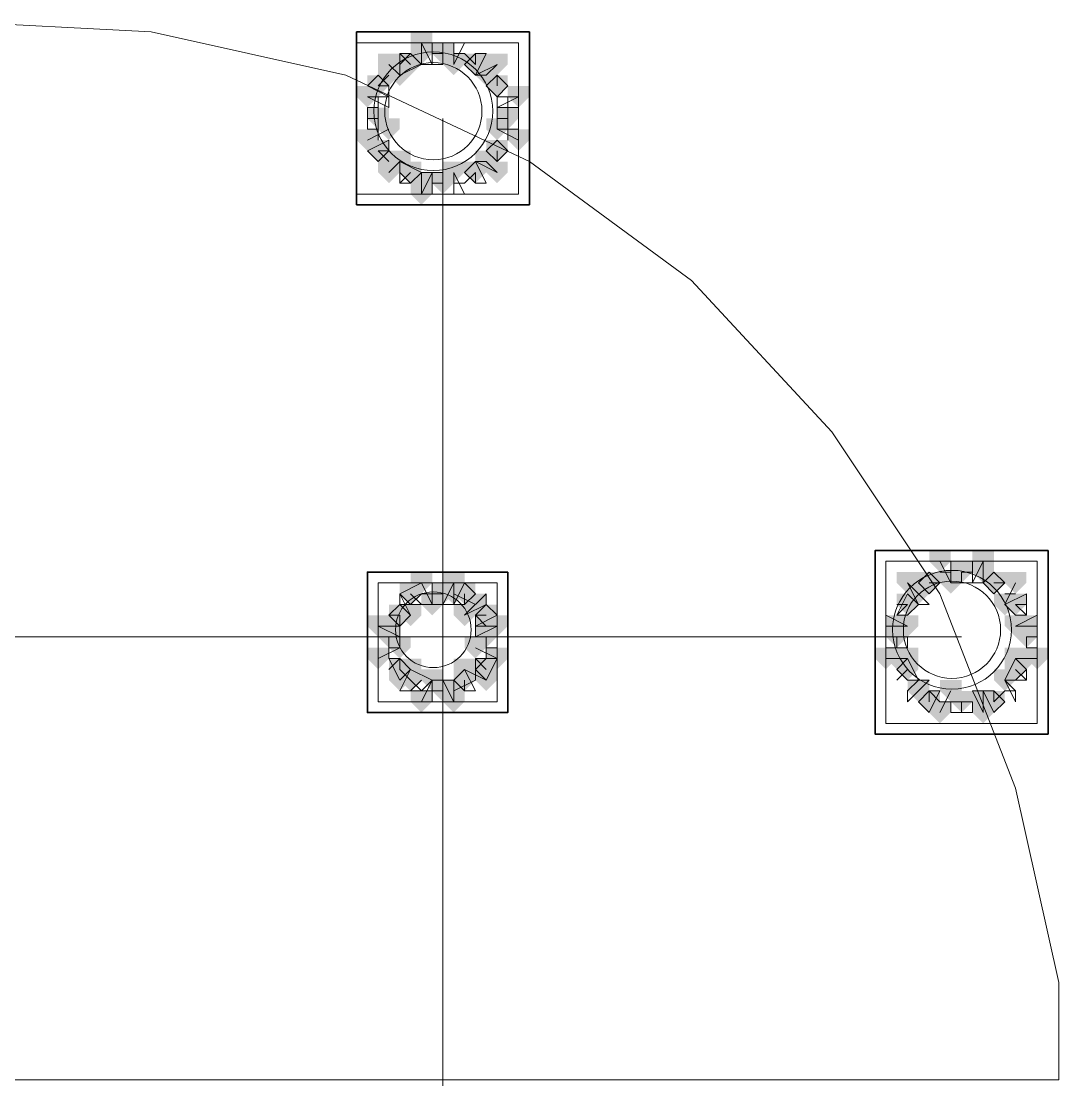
# Model space of a CAD drawing. Header units: millimetres. Extents: x 2315 to 4619, y 1334 to 1897.
# Drawn here: x 4032.16 to 4038.02, y 1554.71 to 1560.69 of the extents above; entities that cross this region are included whole.
import ezdxf

# ---------------------------------------------------------------- set-up
doc = ezdxf.new("R2010")
doc.units = ezdxf.units.MM
for name, color, linetype, true_color in [('PDF_10', 7, 'Continuous', 0x00b85c), ('PDF_AXIS', 7, 'Continuous', 0x00b85c), ('PDF_柱构件', 7, 'Continuous', 0x00b85c), ('PDF_转运站初步方案', 7, 'Continuous', 0x00b85c)]:
    doc.layers.add(name, color=color, linetype=linetype, true_color=true_color)
doc.layers.add('PDF_中心线层', color=1, linetype='Continuous')
doc.layers.add('PDF_粗实线层', color=7, linetype='Continuous')

msp = doc.modelspace()

# ---------------------------------------------------------------- hatches: boundary and pattern name
at = {"layer": 'PDF_10', "transparency": 33554559}
for points in [[(4034.5399, 1560.5703), (4034.4788, 1560.5703), (4034.4788, 1560.5093), (4034.5399, 1560.4482), (4034.6009, 1560.5093), (4034.6009, 1560.5703)], [(4034.5399, 1560.5703), (4034.4788, 1560.5703), (4034.4788, 1560.5093), (4034.5399, 1560.4482), (4034.6009, 1560.5093), (4034.6009, 1560.5703)], [(4034.3566, 1560.5093), (4034.2955, 1560.5093), (4034.2955, 1560.4482), (4034.3566, 1560.3871), (4034.4177, 1560.4482), (4034.4177, 1560.5093)], [(4034.3566, 1560.5093), (4034.2955, 1560.5093), (4034.2955, 1560.4482), (4034.3566, 1560.3871), (4034.4177, 1560.4482), (4034.4177, 1560.5093)], [(4034.7231, 1560.5093), (4034.662, 1560.5093), (4034.662, 1560.4482), (4034.7231, 1560.3871), (4034.7842, 1560.4482), (4034.7842, 1560.5093)], [(4034.7231, 1560.5093), (4034.662, 1560.5093), (4034.662, 1560.4482), (4034.7231, 1560.3871), (4034.7842, 1560.4482), (4034.7842, 1560.5093)], [(4034.1734, 1560.3871), (4034.1123, 1560.3871), (4034.1123, 1560.326), (4034.1734, 1560.2649), (4034.2345, 1560.326), (4034.2345, 1560.3871)], [(4034.1734, 1560.3871), (4034.1123, 1560.3871), (4034.1123, 1560.326), (4034.1734, 1560.2649), (4034.2345, 1560.326), (4034.2345, 1560.3871)], [(4034.8453, 1560.3871), (4034.7842, 1560.3871), (4034.7842, 1560.326), (4034.8453, 1560.2649), (4034.9064, 1560.326), (4034.9064, 1560.3871)], [(4034.8453, 1560.3871), (4034.7842, 1560.3871), (4034.7842, 1560.326), (4034.8453, 1560.2649), (4034.9064, 1560.326), (4034.9064, 1560.3871)], [(4034.8453, 1560.3871), (4034.7842, 1560.3871), (4034.7842, 1560.326), (4034.8453, 1560.2649), (4034.9064, 1560.326), (4034.9064, 1560.3871)], [(4034.1734, 1560.2039), (4034.1123, 1560.2039), (4034.1123, 1560.1428), (4034.1734, 1560.0817), (4034.2345, 1560.1428), (4034.2345, 1560.2039)], [(4034.1734, 1560.2039), (4034.1123, 1560.2039), (4034.1123, 1560.1428), (4034.1734, 1560.0817), (4034.2345, 1560.1428), (4034.2345, 1560.2039)], [(4034.9064, 1560.2039), (4034.8453, 1560.2039), (4034.8453, 1560.1428), (4034.9064, 1560.0817), (4034.9674, 1560.1428), (4034.9674, 1560.2039)], [(4034.9064, 1560.2039), (4034.8453, 1560.2039), (4034.8453, 1560.1428), (4034.9064, 1560.0817), (4034.9674, 1560.1428), (4034.9674, 1560.2039)], [(4034.1734, 1560.0206), (4034.1123, 1560.0206), (4034.1123, 1559.9595), (4034.1734, 1559.8985), (4034.2345, 1559.9595), (4034.2345, 1560.0206)], [(4034.1734, 1560.0206), (4034.1123, 1560.0206), (4034.1123, 1559.9595), (4034.1734, 1559.8985), (4034.2345, 1559.9595), (4034.2345, 1560.0206)], [(4034.8453, 1560.0206), (4034.7842, 1560.0206), (4034.7842, 1559.9595), (4034.8453, 1559.8985), (4034.9064, 1559.9595), (4034.9064, 1560.0206)], [(4034.8453, 1560.0206), (4034.7842, 1560.0206), (4034.7842, 1559.9595), (4034.8453, 1559.8985), (4034.9064, 1559.9595), (4034.9064, 1560.0206)], [(4034.8453, 1560.0206), (4034.7842, 1560.0206), (4034.7842, 1559.9595), (4034.8453, 1559.8985), (4034.9064, 1559.9595), (4034.9064, 1560.0206)], [(4034.3566, 1559.8985), (4034.2955, 1559.8985), (4034.2955, 1559.8374), (4034.3566, 1559.7763), (4034.4177, 1559.8374), (4034.4177, 1559.8985)], [(4034.3566, 1559.8985), (4034.2955, 1559.8985), (4034.2955, 1559.8374), (4034.3566, 1559.7763), (4034.4177, 1559.8374), (4034.4177, 1559.8985)], [(4034.7231, 1559.8985), (4034.662, 1559.8985), (4034.662, 1559.8374), (4034.7231, 1559.7763), (4034.7842, 1559.8374), (4034.7842, 1559.8985)], [(4034.7231, 1559.8985), (4034.662, 1559.8985), (4034.662, 1559.8374), (4034.7231, 1559.7763), (4034.7842, 1559.8374), (4034.7842, 1559.8985)], [(4034.5399, 1559.8374), (4034.4788, 1559.8374), (4034.4788, 1559.7763), (4034.5399, 1559.7152), (4034.6009, 1559.7763), (4034.6009, 1559.8374)], [(4034.5399, 1559.8374), (4034.4788, 1559.8374), (4034.4788, 1559.7763), (4034.5399, 1559.7152), (4034.6009, 1559.7763), (4034.6009, 1559.8374)], [(4037.4718, 1557.6385), (4037.4107, 1557.6385), (4037.4107, 1557.5774), (4037.4718, 1557.5163), (4037.5328, 1557.5774), (4037.5328, 1557.6385)], [(4037.4718, 1557.6385), (4037.4107, 1557.6385), (4037.4107, 1557.5774), (4037.4718, 1557.5163), (4037.5328, 1557.5774), (4037.5328, 1557.6385)], [(4037.2885, 1557.5774), (4037.2274, 1557.5774), (4037.2274, 1557.5163), (4037.2885, 1557.4552), (4037.3496, 1557.5163), (4037.3496, 1557.5774)], [(4037.2885, 1557.5774), (4037.2274, 1557.5774), (4037.2274, 1557.5163), (4037.2885, 1557.4552), (4037.3496, 1557.5163), (4037.3496, 1557.5774)], [(4037.2885, 1557.5774), (4037.2274, 1557.5774), (4037.2274, 1557.5163), (4037.2885, 1557.4552), (4037.3496, 1557.5163), (4037.3496, 1557.5774)], [(4037.655, 1557.5774), (4037.5939, 1557.5774), (4037.5939, 1557.5163), (4037.655, 1557.4552), (4037.7161, 1557.5163), (4037.7161, 1557.5774)], [(4037.655, 1557.5774), (4037.5939, 1557.5774), (4037.5939, 1557.5163), (4037.655, 1557.4552), (4037.7161, 1557.5163), (4037.7161, 1557.5774)], [(4037.655, 1557.5774), (4037.5939, 1557.5774), (4037.5939, 1557.5163), (4037.655, 1557.4552), (4037.7161, 1557.5163), (4037.7161, 1557.5774)], [(4034.3566, 1557.5163), (4034.2955, 1557.5163), (4034.2955, 1557.4552), (4034.3566, 1557.3941), (4034.4177, 1557.4552), (4034.4177, 1557.5163)], [(4034.3566, 1557.5163), (4034.2955, 1557.5163), (4034.2955, 1557.4552), (4034.3566, 1557.3941), (4034.4177, 1557.4552), (4034.4177, 1557.5163)], [(4034.5399, 1557.5163), (4034.4788, 1557.5163), (4034.4788, 1557.4552), (4034.5399, 1557.3941), (4034.6009, 1557.4552), (4034.6009, 1557.5163)], [(4034.5399, 1557.5163), (4034.4788, 1557.5163), (4034.4788, 1557.4552), (4034.5399, 1557.3941), (4034.6009, 1557.4552), (4034.6009, 1557.5163)], [(4034.662, 1557.5163), (4034.6009, 1557.5163), (4034.6009, 1557.4552), (4034.662, 1557.3941), (4034.7231, 1557.4552), (4034.7231, 1557.5163)], [(4034.662, 1557.5163), (4034.6009, 1557.5163), (4034.6009, 1557.4552), (4034.662, 1557.3941), (4034.7231, 1557.4552), (4034.7231, 1557.5163)], [(4037.1664, 1557.4552), (4037.1053, 1557.4552), (4037.1053, 1557.3941), (4037.1664, 1557.333), (4037.2274, 1557.3941), (4037.2274, 1557.4552)], [(4037.1664, 1557.4552), (4037.1053, 1557.4552), (4037.1053, 1557.3941), (4037.1664, 1557.333), (4037.2274, 1557.3941), (4037.2274, 1557.4552)], [(4037.7772, 1557.4552), (4037.7161, 1557.4552), (4037.7161, 1557.3941), (4037.7772, 1557.333), (4037.8382, 1557.3941), (4037.8382, 1557.4552)], [(4037.7772, 1557.4552), (4037.7161, 1557.4552), (4037.7161, 1557.3941), (4037.7772, 1557.333), (4037.8382, 1557.3941), (4037.8382, 1557.4552)], [(4034.2955, 1557.3941), (4034.2345, 1557.3941), (4034.2345, 1557.333), (4034.2955, 1557.272), (4034.3566, 1557.333), (4034.3566, 1557.3941)], [(4034.2955, 1557.3941), (4034.2345, 1557.3941), (4034.2345, 1557.333), (4034.2955, 1557.272), (4034.3566, 1557.333), (4034.3566, 1557.3941)], [(4034.7842, 1557.3941), (4034.7231, 1557.3941), (4034.7231, 1557.333), (4034.7842, 1557.272), (4034.8453, 1557.333), (4034.8453, 1557.3941)], [(4034.7842, 1557.3941), (4034.7231, 1557.3941), (4034.7231, 1557.333), (4034.7842, 1557.272), (4034.8453, 1557.333), (4034.8453, 1557.3941)], [(4034.2345, 1557.272), (4034.1734, 1557.272), (4034.1734, 1557.2109), (4034.2345, 1557.1498), (4034.2955, 1557.2109), (4034.2955, 1557.272)], [(4034.2345, 1557.272), (4034.1734, 1557.272), (4034.1734, 1557.2109), (4034.2345, 1557.1498), (4034.2955, 1557.2109), (4034.2955, 1557.272)], [(4034.7842, 1557.272), (4034.7231, 1557.272), (4034.7231, 1557.2109), (4034.7842, 1557.1498), (4034.8453, 1557.2109), (4034.8453, 1557.272)], [(4034.7842, 1557.272), (4034.7231, 1557.272), (4034.7231, 1557.2109), (4034.7842, 1557.1498), (4034.8453, 1557.2109), (4034.8453, 1557.272)], [(4037.1053, 1557.272), (4037.0442, 1557.272), (4037.0442, 1557.2109), (4037.1053, 1557.1498), (4037.1664, 1557.2109), (4037.1664, 1557.272)], [(4037.1053, 1557.272), (4037.0442, 1557.272), (4037.0442, 1557.2109), (4037.1053, 1557.1498), (4037.1664, 1557.2109), (4037.1664, 1557.272)], [(4037.1053, 1557.272), (4037.0442, 1557.272), (4037.0442, 1557.2109), (4037.1053, 1557.1498), (4037.1664, 1557.2109), (4037.1664, 1557.272)], [(4037.8382, 1557.272), (4037.7772, 1557.272), (4037.7772, 1557.2109), (4037.8382, 1557.1498), (4037.8993, 1557.2109), (4037.8993, 1557.272)], [(4037.8382, 1557.272), (4037.7772, 1557.272), (4037.7772, 1557.2109), (4037.8382, 1557.1498), (4037.8993, 1557.2109), (4037.8993, 1557.272)], [(4034.2955, 1557.0887), (4034.2345, 1557.0887), (4034.2345, 1557.0276), (4034.2955, 1556.9666), (4034.3566, 1557.0276), (4034.3566, 1557.0887)], [(4034.2955, 1557.0887), (4034.2345, 1557.0887), (4034.2345, 1557.0276), (4034.2955, 1556.9666), (4034.3566, 1557.0276), (4034.3566, 1557.0887)], [(4034.7842, 1557.0887), (4034.7231, 1557.0887), (4034.7231, 1557.0276), (4034.7842, 1556.9666), (4034.8453, 1557.0276), (4034.8453, 1557.0887)], [(4034.7842, 1557.0887), (4034.7231, 1557.0887), (4034.7231, 1557.0276), (4034.7842, 1556.9666), (4034.8453, 1557.0276), (4034.8453, 1557.0887)], [(4037.1664, 1557.0887), (4037.1053, 1557.0887), (4037.1053, 1557.0276), (4037.1664, 1556.9666), (4037.2274, 1557.0276), (4037.2274, 1557.0887)], [(4037.1664, 1557.0887), (4037.1053, 1557.0887), (4037.1053, 1557.0276), (4037.1664, 1556.9666), (4037.2274, 1557.0276), (4037.2274, 1557.0887)], [(4037.7772, 1557.0887), (4037.7161, 1557.0887), (4037.7161, 1557.0276), (4037.7772, 1556.9666), (4037.8382, 1557.0276), (4037.8382, 1557.0887)], [(4037.7772, 1557.0887), (4037.7161, 1557.0887), (4037.7161, 1557.0276), (4037.7772, 1556.9666), (4037.8382, 1557.0276), (4037.8382, 1557.0887)], [(4034.3566, 1557.0276), (4034.2955, 1557.0276), (4034.2955, 1556.9666), (4034.3566, 1556.9055), (4034.4177, 1556.9666), (4034.4177, 1557.0276)], [(4034.3566, 1557.0276), (4034.2955, 1557.0276), (4034.2955, 1556.9666), (4034.3566, 1556.9055), (4034.4177, 1556.9666), (4034.4177, 1557.0276)], [(4034.662, 1557.0276), (4034.6009, 1557.0276), (4034.6009, 1556.9666), (4034.662, 1556.9055), (4034.7231, 1556.9666), (4034.7231, 1557.0276)], [(4034.662, 1557.0276), (4034.6009, 1557.0276), (4034.6009, 1556.9666), (4034.662, 1556.9055), (4034.7231, 1556.9666), (4034.7231, 1557.0276)], [(4034.5399, 1556.9666), (4034.4788, 1556.9666), (4034.4788, 1556.9055), (4034.5399, 1556.8444), (4034.6009, 1556.9055), (4034.6009, 1556.9666)], [(4034.5399, 1556.9666), (4034.4788, 1556.9666), (4034.4788, 1556.9055), (4034.5399, 1556.8444), (4034.6009, 1556.9055), (4034.6009, 1556.9666)], [(4037.2885, 1556.9055), (4037.2274, 1556.9055), (4037.2274, 1556.8444), (4037.2885, 1556.7833), (4037.3496, 1556.8444), (4037.3496, 1556.9055)], [(4037.2885, 1556.9055), (4037.2274, 1556.9055), (4037.2274, 1556.8444), (4037.2885, 1556.7833), (4037.3496, 1556.8444), (4037.3496, 1556.9055)], [(4037.4718, 1556.9055), (4037.4107, 1556.9055), (4037.4107, 1556.8444), (4037.4718, 1556.7833), (4037.5328, 1556.8444), (4037.5328, 1556.9055)], [(4037.4718, 1556.9055), (4037.4107, 1556.9055), (4037.4107, 1556.8444), (4037.4718, 1556.7833), (4037.5328, 1556.8444), (4037.5328, 1556.9055)], [(4037.655, 1556.9055), (4037.5939, 1556.9055), (4037.5939, 1556.8444), (4037.655, 1556.7833), (4037.7161, 1556.8444), (4037.7161, 1556.9055)], [(4037.655, 1556.9055), (4037.5939, 1556.9055), (4037.5939, 1556.8444), (4037.655, 1556.7833), (4037.7161, 1556.8444), (4037.7161, 1556.9055)]]:
    msp.add_hatch(color=256, dxfattribs=at).paths.add_polyline_path(points)
at = {"layer": 'PDF_柱构件', "transparency": 33554559}
for points in [[(4034.4177, 1560.6314), (4034.3566, 1560.6314), (4034.3566, 1560.5703), (4034.4177, 1560.5093), (4034.4788, 1560.5703), (4034.4788, 1560.6314)], [(4034.4177, 1560.5703), (4034.3566, 1560.5703), (4034.3566, 1560.5093), (4034.4177, 1560.4482), (4034.4788, 1560.5093), (4034.4788, 1560.5703)], [(4034.2345, 1560.5093), (4034.1734, 1560.5093), (4034.1734, 1560.4482), (4034.2345, 1560.3871), (4034.2955, 1560.4482), (4034.2955, 1560.5093)], [(4034.6009, 1560.5093), (4034.5399, 1560.5093), (4034.5399, 1560.4482), (4034.6009, 1560.3871), (4034.662, 1560.4482), (4034.662, 1560.5093)], [(4034.8453, 1560.5093), (4034.7842, 1560.5093), (4034.7842, 1560.4482), (4034.8453, 1560.3871), (4034.9064, 1560.4482), (4034.9064, 1560.5093)], [(4034.2345, 1560.4482), (4034.1734, 1560.4482), (4034.1734, 1560.3871), (4034.2345, 1560.326), (4034.2955, 1560.3871), (4034.2955, 1560.4482)], [(4034.2955, 1560.4482), (4034.2345, 1560.4482), (4034.2345, 1560.3871), (4034.2955, 1560.326), (4034.3566, 1560.3871), (4034.3566, 1560.4482)], [(4034.7842, 1560.4482), (4034.7231, 1560.4482), (4034.7231, 1560.3871), (4034.7842, 1560.326), (4034.8453, 1560.3871), (4034.8453, 1560.4482)], [(4034.1123, 1560.326), (4034.0512, 1560.326), (4034.0512, 1560.2649), (4034.1123, 1560.2039), (4034.1734, 1560.2649), (4034.1734, 1560.326)], [(4034.9674, 1560.326), (4034.9064, 1560.326), (4034.9064, 1560.2649), (4034.9674, 1560.2039), (4035.0285, 1560.2649), (4035.0285, 1560.326)], [(4034.2345, 1560.1428), (4034.1734, 1560.1428), (4034.1734, 1560.0817), (4034.2345, 1560.0206), (4034.2955, 1560.0817), (4034.2955, 1560.1428)], [(4034.8453, 1560.1428), (4034.7842, 1560.1428), (4034.7842, 1560.0817), (4034.8453, 1560.0206), (4034.9064, 1560.0817), (4034.9064, 1560.1428)], [(4034.1123, 1560.0817), (4034.0512, 1560.0817), (4034.0512, 1560.0206), (4034.1123, 1559.9595), (4034.1734, 1560.0206), (4034.1734, 1560.0817)], [(4034.9674, 1560.0817), (4034.9064, 1560.0817), (4034.9064, 1560.0206), (4034.9674, 1559.9595), (4035.0285, 1560.0206), (4035.0285, 1560.0817)], [(4034.2345, 1559.9595), (4034.1734, 1559.9595), (4034.1734, 1559.8985), (4034.2345, 1559.8374), (4034.2955, 1559.8985), (4034.2955, 1559.9595)], [(4034.2955, 1559.9595), (4034.2345, 1559.9595), (4034.2345, 1559.8985), (4034.2955, 1559.8374), (4034.3566, 1559.8985), (4034.3566, 1559.9595)], [(4034.7842, 1559.9595), (4034.7231, 1559.9595), (4034.7231, 1559.8985), (4034.7842, 1559.8374), (4034.8453, 1559.8985), (4034.8453, 1559.9595)], [(4034.2345, 1559.8985), (4034.1734, 1559.8985), (4034.1734, 1559.8374), (4034.2345, 1559.7763), (4034.2955, 1559.8374), (4034.2955, 1559.8985)], [(4034.6009, 1559.8985), (4034.5399, 1559.8985), (4034.5399, 1559.8374), (4034.6009, 1559.7763), (4034.662, 1559.8374), (4034.662, 1559.8985)], [(4034.8453, 1559.8985), (4034.7842, 1559.8985), (4034.7842, 1559.8374), (4034.8453, 1559.7763), (4034.9064, 1559.8374), (4034.9064, 1559.8985)], [(4034.4177, 1559.8374), (4034.3566, 1559.8374), (4034.3566, 1559.7763), (4034.4177, 1559.7152), (4034.4788, 1559.7763), (4034.4788, 1559.8374)], [(4034.4177, 1559.7763), (4034.3566, 1559.7763), (4034.3566, 1559.7152), (4034.4177, 1559.6541), (4034.4788, 1559.7152), (4034.4788, 1559.7763)], [(4037.3496, 1557.6995), (4037.2885, 1557.6995), (4037.2885, 1557.6385), (4037.3496, 1557.5774), (4037.4107, 1557.6385), (4037.4107, 1557.6995)], [(4037.5939, 1557.6995), (4037.5328, 1557.6995), (4037.5328, 1557.6385), (4037.5939, 1557.5774), (4037.655, 1557.6385), (4037.655, 1557.6995)], [(4037.5939, 1557.6385), (4037.5328, 1557.6385), (4037.5328, 1557.5774), (4037.5939, 1557.5163), (4037.655, 1557.5774), (4037.655, 1557.6385)], [(4034.4177, 1557.5774), (4034.3566, 1557.5774), (4034.3566, 1557.5163), (4034.4177, 1557.4552), (4034.4788, 1557.5163), (4034.4788, 1557.5774)], [(4034.6009, 1557.5774), (4034.5399, 1557.5774), (4034.5399, 1557.5163), (4034.6009, 1557.4552), (4034.662, 1557.5163), (4034.662, 1557.5774)], [(4037.1664, 1557.5774), (4037.1053, 1557.5774), (4037.1053, 1557.5163), (4037.1664, 1557.4552), (4037.2274, 1557.5163), (4037.2274, 1557.5774)], [(4037.4107, 1557.5774), (4037.3496, 1557.5774), (4037.3496, 1557.5163), (4037.4107, 1557.4552), (4037.4718, 1557.5163), (4037.4718, 1557.5774)], [(4037.7772, 1557.5774), (4037.7161, 1557.5774), (4037.7161, 1557.5163), (4037.7772, 1557.4552), (4037.8382, 1557.5163), (4037.8382, 1557.5774)], [(4034.6009, 1557.5163), (4034.5399, 1557.5163), (4034.5399, 1557.4552), (4034.6009, 1557.3941), (4034.662, 1557.4552), (4034.662, 1557.5163)], [(4037.2274, 1557.5163), (4037.1664, 1557.5163), (4037.1664, 1557.4552), (4037.2274, 1557.3941), (4037.2885, 1557.4552), (4037.2885, 1557.5163)], [(4034.4788, 1557.4552), (4034.4177, 1557.4552), (4034.4177, 1557.3941), (4034.4788, 1557.333), (4034.5399, 1557.3941), (4034.5399, 1557.4552)], [(4034.7231, 1557.4552), (4034.662, 1557.4552), (4034.662, 1557.3941), (4034.7231, 1557.333), (4034.7842, 1557.3941), (4034.7842, 1557.4552)], [(4037.7161, 1557.4552), (4037.655, 1557.4552), (4037.655, 1557.3941), (4037.7161, 1557.333), (4037.7772, 1557.3941), (4037.7772, 1557.4552)], [(4034.3566, 1557.3941), (4034.2955, 1557.3941), (4034.2955, 1557.333), (4034.3566, 1557.272), (4034.4177, 1557.333), (4034.4177, 1557.3941)], [(4034.662, 1557.3941), (4034.6009, 1557.3941), (4034.6009, 1557.333), (4034.662, 1557.272), (4034.7231, 1557.333), (4034.7231, 1557.3941)], [(4034.1734, 1557.333), (4034.1123, 1557.333), (4034.1123, 1557.272), (4034.1734, 1557.2109), (4034.2345, 1557.272), (4034.2345, 1557.333)], [(4034.2345, 1557.333), (4034.1734, 1557.333), (4034.1734, 1557.272), (4034.2345, 1557.2109), (4034.2955, 1557.272), (4034.2955, 1557.333)], [(4034.7842, 1557.333), (4034.7231, 1557.333), (4034.7231, 1557.272), (4034.7842, 1557.2109), (4034.8453, 1557.272), (4034.8453, 1557.333)], [(4034.8453, 1557.333), (4034.7842, 1557.333), (4034.7842, 1557.272), (4034.8453, 1557.2109), (4034.9064, 1557.272), (4034.9064, 1557.333)], [(4037.1053, 1557.333), (4037.0442, 1557.333), (4037.0442, 1557.272), (4037.1053, 1557.2109), (4037.1664, 1557.272), (4037.1664, 1557.333)], [(4037.1664, 1557.333), (4037.1053, 1557.333), (4037.1053, 1557.272), (4037.1664, 1557.2109), (4037.2274, 1557.272), (4037.2274, 1557.333)], [(4037.7772, 1557.333), (4037.7161, 1557.333), (4037.7161, 1557.272), (4037.7772, 1557.2109), (4037.8382, 1557.272), (4037.8382, 1557.333)], [(4037.8382, 1557.333), (4037.7772, 1557.333), (4037.7772, 1557.272), (4037.8382, 1557.2109), (4037.8993, 1557.272), (4037.8993, 1557.333)], [(4034.2955, 1557.2109), (4034.2345, 1557.2109), (4034.2345, 1557.1498), (4034.2955, 1557.0887), (4034.3566, 1557.1498), (4034.3566, 1557.2109)], [(4034.7231, 1557.2109), (4034.662, 1557.2109), (4034.662, 1557.1498), (4034.7231, 1557.0887), (4034.7842, 1557.1498), (4034.7842, 1557.2109)], [(4034.1734, 1557.1498), (4034.1123, 1557.1498), (4034.1123, 1557.0887), (4034.1734, 1557.0276), (4034.2345, 1557.0887), (4034.2345, 1557.1498)], [(4034.8453, 1557.1498), (4034.7842, 1557.1498), (4034.7842, 1557.0887), (4034.8453, 1557.0276), (4034.9064, 1557.0887), (4034.9064, 1557.1498)], [(4037.0442, 1557.1498), (4036.9831, 1557.1498), (4036.9831, 1557.0887), (4037.0442, 1557.0276), (4037.1053, 1557.0887), (4037.1053, 1557.1498)], [(4037.1053, 1557.1498), (4037.0442, 1557.1498), (4037.0442, 1557.0887), (4037.1053, 1557.0276), (4037.1664, 1557.0887), (4037.1664, 1557.1498)], [(4037.1664, 1557.1498), (4037.1053, 1557.1498), (4037.1053, 1557.0887), (4037.1664, 1557.0276), (4037.2274, 1557.0887), (4037.2274, 1557.1498)], [(4037.7772, 1557.1498), (4037.7161, 1557.1498), (4037.7161, 1557.0887), (4037.7772, 1557.0276), (4037.8382, 1557.0887), (4037.8382, 1557.1498)], [(4037.8382, 1557.1498), (4037.7772, 1557.1498), (4037.7772, 1557.0887), (4037.8382, 1557.0276), (4037.8993, 1557.0887), (4037.8993, 1557.1498)], [(4037.8993, 1557.1498), (4037.8382, 1557.1498), (4037.8382, 1557.0887), (4037.8993, 1557.0276), (4037.9604, 1557.0887), (4037.9604, 1557.1498)], [(4034.3566, 1557.0887), (4034.2955, 1557.0887), (4034.2955, 1557.0276), (4034.3566, 1556.9666), (4034.4177, 1557.0276), (4034.4177, 1557.0887)], [(4034.662, 1557.0887), (4034.6009, 1557.0887), (4034.6009, 1557.0276), (4034.662, 1556.9666), (4034.7231, 1557.0276), (4034.7231, 1557.0887)], [(4034.2955, 1557.0276), (4034.2345, 1557.0276), (4034.2345, 1556.9666), (4034.2955, 1556.9055), (4034.3566, 1556.9666), (4034.3566, 1557.0276)], [(4034.4788, 1557.0276), (4034.4177, 1557.0276), (4034.4177, 1556.9666), (4034.4788, 1556.9055), (4034.5399, 1556.9666), (4034.5399, 1557.0276)], [(4034.7842, 1557.0276), (4034.7231, 1557.0276), (4034.7231, 1556.9666), (4034.7842, 1556.9055), (4034.8453, 1556.9666), (4034.8453, 1557.0276)], [(4037.7161, 1557.0276), (4037.655, 1557.0276), (4037.655, 1556.9666), (4037.7161, 1556.9055), (4037.7772, 1556.9666), (4037.7772, 1557.0276)], [(4034.6009, 1556.9666), (4034.5399, 1556.9666), (4034.5399, 1556.9055), (4034.6009, 1556.8444), (4034.662, 1556.9055), (4034.662, 1556.9666)], [(4037.2274, 1556.9666), (4037.1664, 1556.9666), (4037.1664, 1556.9055), (4037.2274, 1556.8444), (4037.2885, 1556.9055), (4037.2885, 1556.9666)], [(4037.4107, 1556.9666), (4037.3496, 1556.9666), (4037.3496, 1556.9055), (4037.4107, 1556.8444), (4037.4718, 1556.9055), (4037.4718, 1556.9666)], [(4034.4177, 1556.9055), (4034.3566, 1556.9055), (4034.3566, 1556.8444), (4034.4177, 1556.7833), (4034.4788, 1556.8444), (4034.4788, 1556.9055)], [(4034.6009, 1556.9055), (4034.5399, 1556.9055), (4034.5399, 1556.8444), (4034.6009, 1556.7833), (4034.662, 1556.8444), (4034.662, 1556.9055)], [(4037.5939, 1556.9055), (4037.5328, 1556.9055), (4037.5328, 1556.8444), (4037.5939, 1556.7833), (4037.655, 1556.8444), (4037.655, 1556.9055)], [(4037.3496, 1556.8444), (4037.2885, 1556.8444), (4037.2885, 1556.7833), (4037.3496, 1556.7222), (4037.4107, 1556.7833), (4037.4107, 1556.8444)], [(4037.5939, 1556.8444), (4037.5328, 1556.8444), (4037.5328, 1556.7833), (4037.5939, 1556.7222), (4037.655, 1556.7833), (4037.655, 1556.8444)]]:
    msp.add_hatch(color=256, dxfattribs=at).paths.add_polyline_path(points)
at = {"layer": 'PDF_转运站初步方案', "transparency": 33554559}
for points in [[(4034.5399, 1560.5703), (4034.4788, 1560.5703), (4034.4788, 1560.5093), (4034.5399, 1560.4482), (4034.6009, 1560.5093), (4034.6009, 1560.5703)], [(4034.5399, 1560.5703), (4034.4788, 1560.5703), (4034.4788, 1560.5093), (4034.5399, 1560.4482), (4034.6009, 1560.5093), (4034.6009, 1560.5703)], [(4034.3566, 1560.5093), (4034.2955, 1560.5093), (4034.2955, 1560.4482), (4034.3566, 1560.3871), (4034.4177, 1560.4482), (4034.4177, 1560.5093)], [(4034.3566, 1560.5093), (4034.2955, 1560.5093), (4034.2955, 1560.4482), (4034.3566, 1560.3871), (4034.4177, 1560.4482), (4034.4177, 1560.5093)], [(4034.7231, 1560.5093), (4034.662, 1560.5093), (4034.662, 1560.4482), (4034.7231, 1560.3871), (4034.7842, 1560.4482), (4034.7842, 1560.5093)], [(4034.7231, 1560.5093), (4034.662, 1560.5093), (4034.662, 1560.4482), (4034.7231, 1560.3871), (4034.7842, 1560.4482), (4034.7842, 1560.5093)], [(4034.1734, 1560.3871), (4034.1123, 1560.3871), (4034.1123, 1560.326), (4034.1734, 1560.2649), (4034.2345, 1560.326), (4034.2345, 1560.3871)], [(4034.1734, 1560.3871), (4034.1123, 1560.3871), (4034.1123, 1560.326), (4034.1734, 1560.2649), (4034.2345, 1560.326), (4034.2345, 1560.3871)], [(4034.8453, 1560.3871), (4034.7842, 1560.3871), (4034.7842, 1560.326), (4034.8453, 1560.2649), (4034.9064, 1560.326), (4034.9064, 1560.3871)], [(4034.8453, 1560.3871), (4034.7842, 1560.3871), (4034.7842, 1560.326), (4034.8453, 1560.2649), (4034.9064, 1560.326), (4034.9064, 1560.3871)], [(4034.1734, 1560.2039), (4034.1123, 1560.2039), (4034.1123, 1560.1428), (4034.1734, 1560.0817), (4034.2345, 1560.1428), (4034.2345, 1560.2039)], [(4034.1734, 1560.2039), (4034.1123, 1560.2039), (4034.1123, 1560.1428), (4034.1734, 1560.0817), (4034.2345, 1560.1428), (4034.2345, 1560.2039)], [(4034.9064, 1560.2039), (4034.8453, 1560.2039), (4034.8453, 1560.1428), (4034.9064, 1560.0817), (4034.9674, 1560.1428), (4034.9674, 1560.2039)], [(4034.9064, 1560.2039), (4034.8453, 1560.2039), (4034.8453, 1560.1428), (4034.9064, 1560.0817), (4034.9674, 1560.1428), (4034.9674, 1560.2039)], [(4034.1734, 1560.0206), (4034.1123, 1560.0206), (4034.1123, 1559.9595), (4034.1734, 1559.8985), (4034.2345, 1559.9595), (4034.2345, 1560.0206)], [(4034.1734, 1560.0206), (4034.1123, 1560.0206), (4034.1123, 1559.9595), (4034.1734, 1559.8985), (4034.2345, 1559.9595), (4034.2345, 1560.0206)], [(4034.8453, 1560.0206), (4034.7842, 1560.0206), (4034.7842, 1559.9595), (4034.8453, 1559.8985), (4034.9064, 1559.9595), (4034.9064, 1560.0206)], [(4034.8453, 1560.0206), (4034.7842, 1560.0206), (4034.7842, 1559.9595), (4034.8453, 1559.8985), (4034.9064, 1559.9595), (4034.9064, 1560.0206)], [(4034.3566, 1559.8985), (4034.2955, 1559.8985), (4034.2955, 1559.8374), (4034.3566, 1559.7763), (4034.4177, 1559.8374), (4034.4177, 1559.8985)], [(4034.3566, 1559.8985), (4034.2955, 1559.8985), (4034.2955, 1559.8374), (4034.3566, 1559.7763), (4034.4177, 1559.8374), (4034.4177, 1559.8985)], [(4034.7231, 1559.8985), (4034.662, 1559.8985), (4034.662, 1559.8374), (4034.7231, 1559.7763), (4034.7842, 1559.8374), (4034.7842, 1559.8985)], [(4034.7231, 1559.8985), (4034.662, 1559.8985), (4034.662, 1559.8374), (4034.7231, 1559.7763), (4034.7842, 1559.8374), (4034.7842, 1559.8985)], [(4034.5399, 1559.8374), (4034.4788, 1559.8374), (4034.4788, 1559.7763), (4034.5399, 1559.7152), (4034.6009, 1559.7763), (4034.6009, 1559.8374)], [(4034.5399, 1559.8374), (4034.4788, 1559.8374), (4034.4788, 1559.7763), (4034.5399, 1559.7152), (4034.6009, 1559.7763), (4034.6009, 1559.8374)], [(4037.4718, 1557.6385), (4037.4107, 1557.6385), (4037.4107, 1557.5774), (4037.4718, 1557.5163), (4037.5328, 1557.5774), (4037.5328, 1557.6385)], [(4037.4718, 1557.6385), (4037.4107, 1557.6385), (4037.4107, 1557.5774), (4037.4718, 1557.5163), (4037.5328, 1557.5774), (4037.5328, 1557.6385)], [(4037.2885, 1557.5774), (4037.2274, 1557.5774), (4037.2274, 1557.5163), (4037.2885, 1557.4552), (4037.3496, 1557.5163), (4037.3496, 1557.5774)], [(4037.2885, 1557.5774), (4037.2274, 1557.5774), (4037.2274, 1557.5163), (4037.2885, 1557.4552), (4037.3496, 1557.5163), (4037.3496, 1557.5774)], [(4037.655, 1557.5774), (4037.5939, 1557.5774), (4037.5939, 1557.5163), (4037.655, 1557.4552), (4037.7161, 1557.5163), (4037.7161, 1557.5774)], [(4037.655, 1557.5774), (4037.5939, 1557.5774), (4037.5939, 1557.5163), (4037.655, 1557.4552), (4037.7161, 1557.5163), (4037.7161, 1557.5774)], [(4034.3566, 1557.5163), (4034.2955, 1557.5163), (4034.2955, 1557.4552), (4034.3566, 1557.3941), (4034.4177, 1557.4552), (4034.4177, 1557.5163)], [(4034.3566, 1557.5163), (4034.2955, 1557.5163), (4034.2955, 1557.4552), (4034.3566, 1557.3941), (4034.4177, 1557.4552), (4034.4177, 1557.5163)], [(4034.5399, 1557.5163), (4034.4788, 1557.5163), (4034.4788, 1557.4552), (4034.5399, 1557.3941), (4034.6009, 1557.4552), (4034.6009, 1557.5163)], [(4034.5399, 1557.5163), (4034.4788, 1557.5163), (4034.4788, 1557.4552), (4034.5399, 1557.3941), (4034.6009, 1557.4552), (4034.6009, 1557.5163)], [(4034.662, 1557.5163), (4034.6009, 1557.5163), (4034.6009, 1557.4552), (4034.662, 1557.3941), (4034.7231, 1557.4552), (4034.7231, 1557.5163)], [(4034.662, 1557.5163), (4034.6009, 1557.5163), (4034.6009, 1557.4552), (4034.662, 1557.3941), (4034.7231, 1557.4552), (4034.7231, 1557.5163)], [(4037.1664, 1557.4552), (4037.1053, 1557.4552), (4037.1053, 1557.3941), (4037.1664, 1557.333), (4037.2274, 1557.3941), (4037.2274, 1557.4552)], [(4037.1664, 1557.4552), (4037.1053, 1557.4552), (4037.1053, 1557.3941), (4037.1664, 1557.333), (4037.2274, 1557.3941), (4037.2274, 1557.4552)], [(4037.7772, 1557.4552), (4037.7161, 1557.4552), (4037.7161, 1557.3941), (4037.7772, 1557.333), (4037.8382, 1557.3941), (4037.8382, 1557.4552)], [(4037.7772, 1557.4552), (4037.7161, 1557.4552), (4037.7161, 1557.3941), (4037.7772, 1557.333), (4037.8382, 1557.3941), (4037.8382, 1557.4552)], [(4034.2955, 1557.3941), (4034.2345, 1557.3941), (4034.2345, 1557.333), (4034.2955, 1557.272), (4034.3566, 1557.333), (4034.3566, 1557.3941)], [(4034.2955, 1557.3941), (4034.2345, 1557.3941), (4034.2345, 1557.333), (4034.2955, 1557.272), (4034.3566, 1557.333), (4034.3566, 1557.3941)], [(4034.7842, 1557.3941), (4034.7231, 1557.3941), (4034.7231, 1557.333), (4034.7842, 1557.272), (4034.8453, 1557.333), (4034.8453, 1557.3941)], [(4034.7842, 1557.3941), (4034.7231, 1557.3941), (4034.7231, 1557.333), (4034.7842, 1557.272), (4034.8453, 1557.333), (4034.8453, 1557.3941)], [(4034.2345, 1557.272), (4034.1734, 1557.272), (4034.1734, 1557.2109), (4034.2345, 1557.1498), (4034.2955, 1557.2109), (4034.2955, 1557.272)], [(4034.2345, 1557.272), (4034.1734, 1557.272), (4034.1734, 1557.2109), (4034.2345, 1557.1498), (4034.2955, 1557.2109), (4034.2955, 1557.272)], [(4034.7842, 1557.272), (4034.7231, 1557.272), (4034.7231, 1557.2109), (4034.7842, 1557.1498), (4034.8453, 1557.2109), (4034.8453, 1557.272)], [(4034.7842, 1557.272), (4034.7231, 1557.272), (4034.7231, 1557.2109), (4034.7842, 1557.1498), (4034.8453, 1557.2109), (4034.8453, 1557.272)], [(4037.1053, 1557.272), (4037.0442, 1557.272), (4037.0442, 1557.2109), (4037.1053, 1557.1498), (4037.1664, 1557.2109), (4037.1664, 1557.272)], [(4037.1053, 1557.272), (4037.0442, 1557.272), (4037.0442, 1557.2109), (4037.1053, 1557.1498), (4037.1664, 1557.2109), (4037.1664, 1557.272)], [(4037.8382, 1557.272), (4037.7772, 1557.272), (4037.7772, 1557.2109), (4037.8382, 1557.1498), (4037.8993, 1557.2109), (4037.8993, 1557.272)], [(4037.8382, 1557.272), (4037.7772, 1557.272), (4037.7772, 1557.2109), (4037.8382, 1557.1498), (4037.8993, 1557.2109), (4037.8993, 1557.272)], [(4034.2955, 1557.0887), (4034.2345, 1557.0887), (4034.2345, 1557.0276), (4034.2955, 1556.9666), (4034.3566, 1557.0276), (4034.3566, 1557.0887)], [(4034.2955, 1557.0887), (4034.2345, 1557.0887), (4034.2345, 1557.0276), (4034.2955, 1556.9666), (4034.3566, 1557.0276), (4034.3566, 1557.0887)], [(4034.7842, 1557.0887), (4034.7231, 1557.0887), (4034.7231, 1557.0276), (4034.7842, 1556.9666), (4034.8453, 1557.0276), (4034.8453, 1557.0887)], [(4034.7842, 1557.0887), (4034.7231, 1557.0887), (4034.7231, 1557.0276), (4034.7842, 1556.9666), (4034.8453, 1557.0276), (4034.8453, 1557.0887)], [(4037.1664, 1557.0887), (4037.1053, 1557.0887), (4037.1053, 1557.0276), (4037.1664, 1556.9666), (4037.2274, 1557.0276), (4037.2274, 1557.0887)], [(4037.1664, 1557.0887), (4037.1053, 1557.0887), (4037.1053, 1557.0276), (4037.1664, 1556.9666), (4037.2274, 1557.0276), (4037.2274, 1557.0887)], [(4037.7772, 1557.0887), (4037.7161, 1557.0887), (4037.7161, 1557.0276), (4037.7772, 1556.9666), (4037.8382, 1557.0276), (4037.8382, 1557.0887)], [(4037.7772, 1557.0887), (4037.7161, 1557.0887), (4037.7161, 1557.0276), (4037.7772, 1556.9666), (4037.8382, 1557.0276), (4037.8382, 1557.0887)], [(4034.3566, 1557.0276), (4034.2955, 1557.0276), (4034.2955, 1556.9666), (4034.3566, 1556.9055), (4034.4177, 1556.9666), (4034.4177, 1557.0276)], [(4034.3566, 1557.0276), (4034.2955, 1557.0276), (4034.2955, 1556.9666), (4034.3566, 1556.9055), (4034.4177, 1556.9666), (4034.4177, 1557.0276)], [(4034.662, 1557.0276), (4034.6009, 1557.0276), (4034.6009, 1556.9666), (4034.662, 1556.9055), (4034.7231, 1556.9666), (4034.7231, 1557.0276)], [(4034.662, 1557.0276), (4034.6009, 1557.0276), (4034.6009, 1556.9666), (4034.662, 1556.9055), (4034.7231, 1556.9666), (4034.7231, 1557.0276)], [(4034.5399, 1556.9666), (4034.4788, 1556.9666), (4034.4788, 1556.9055), (4034.5399, 1556.8444), (4034.6009, 1556.9055), (4034.6009, 1556.9666)], [(4034.5399, 1556.9666), (4034.4788, 1556.9666), (4034.4788, 1556.9055), (4034.5399, 1556.8444), (4034.6009, 1556.9055), (4034.6009, 1556.9666)], [(4037.2885, 1556.9055), (4037.2274, 1556.9055), (4037.2274, 1556.8444), (4037.2885, 1556.7833), (4037.3496, 1556.8444), (4037.3496, 1556.9055)], [(4037.2885, 1556.9055), (4037.2274, 1556.9055), (4037.2274, 1556.8444), (4037.2885, 1556.7833), (4037.3496, 1556.8444), (4037.3496, 1556.9055)], [(4037.4718, 1556.9055), (4037.4107, 1556.9055), (4037.4107, 1556.8444), (4037.4718, 1556.7833), (4037.5328, 1556.8444), (4037.5328, 1556.9055)], [(4037.4718, 1556.9055), (4037.4107, 1556.9055), (4037.4107, 1556.8444), (4037.4718, 1556.7833), (4037.5328, 1556.8444), (4037.5328, 1556.9055)], [(4037.655, 1556.9055), (4037.5939, 1556.9055), (4037.5939, 1556.8444), (4037.655, 1556.7833), (4037.7161, 1556.8444), (4037.7161, 1556.9055)], [(4037.655, 1556.9055), (4037.5939, 1556.9055), (4037.5939, 1556.8444), (4037.655, 1556.7833), (4037.7161, 1556.8444), (4037.7161, 1556.9055)]]:
    msp.add_hatch(color=256, dxfattribs=at).paths.add_polyline_path(points)

# ---------------------------------------------------------------- linework, layer by layer
at = {"layer": 'PDF_10', "lineweight": 18}
for points in [[(4034.4788, 1560.5093), (4034.5399, 1560.5093), (4034.5399, 1560.5703)], [(4034.2955, 1560.4482), (4034.3566, 1560.5093)], [(4034.3566, 1560.4482), (4034.2955, 1560.5093)], [(4034.662, 1560.5093), (4034.7231, 1560.4482), (4034.7231, 1560.5093)], [(4034.2345, 1560.326), (4034.1734, 1560.326), (4034.2345, 1560.3871)], [(4034.8453, 1560.3871), (4034.8453, 1560.326)], [(4034.1734, 1560.0817), (4034.1734, 1560.2039)], [(4034.9064, 1560.2039), (4034.9064, 1560.0817)], [(4034.1734, 1560.1428), (4034.1123, 1560.1428)], [(4034.8453, 1560.1428), (4034.9064, 1560.1428)], [(4034.2345, 1559.8985), (4034.1734, 1559.9595), (4034.2345, 1559.9595)], [(4034.8453, 1559.9595), (4034.8453, 1559.8985)], [(4034.3566, 1559.7763), (4034.2955, 1559.8374)], [(4034.3566, 1559.8374), (4034.2955, 1559.7763)], [(4034.7231, 1559.7763), (4034.7231, 1559.8374), (4034.662, 1559.7763)], [(4034.5399, 1559.7152), (4034.5399, 1559.7763), (4034.4788, 1559.7763)], [(4037.5328, 1557.5774), (4037.4718, 1557.5774), (4037.4718, 1557.5163)], [(4034.5399, 1557.5163), (4034.5399, 1557.4552), (4034.4788, 1557.4552)], [(4037.3496, 1557.5163), (4037.2885, 1557.5163)], [(4037.7161, 1557.5163), (4037.655, 1557.5163)], [(4034.4177, 1557.4552), (4034.3566, 1557.3941)], [(4034.4177, 1557.3941), (4034.3566, 1557.4552)], [(4034.7231, 1557.3941), (4034.6009, 1557.4552)], [(4034.662, 1557.3941), (4034.662, 1557.4552)], [(4037.1053, 1557.3941), (4037.1664, 1557.3941), (4037.1053, 1557.333)], [(4037.8382, 1557.333), (4037.7772, 1557.3941), (4037.8382, 1557.3941)], [(4034.2345, 1557.333), (4034.2955, 1557.333), (4034.2955, 1557.272)], [(4034.7842, 1557.272), (4034.7231, 1557.333), (4034.7842, 1557.333)], [(4034.2955, 1557.2109), (4034.2345, 1557.2109), (4034.2345, 1557.1498)], [(4034.7842, 1557.1498), (4034.7842, 1557.2109), (4034.8453, 1557.2109)], [(4037.1053, 1557.2109), (4037.1053, 1557.1498)], [(4037.8382, 1557.1498), (4037.8382, 1557.2109), (4037.8993, 1557.2109)], [(4034.2345, 1557.0276), (4034.2955, 1557.0887), (4034.2955, 1557.0276)], [(4034.7231, 1557.0276), (4034.7842, 1557.0887)], [(4034.7231, 1557.0887), (4034.7842, 1557.0276)], [(4037.1053, 1557.0276), (4037.1664, 1556.9666)], [(4037.1664, 1557.0276), (4037.1053, 1556.9666)], [(4037.7772, 1556.9666), (4037.8382, 1557.0276)], [(4037.7772, 1557.0276), (4037.8382, 1556.9666)], [(4034.3566, 1556.9666), (4034.4177, 1556.9055)], [(4034.4177, 1556.9666), (4034.3566, 1556.9055)], [(4034.4788, 1556.9055), (4034.5399, 1556.9055), (4034.5399, 1556.9666)], [(4034.6009, 1556.9055), (4034.7231, 1556.9666)], [(4034.662, 1556.9666), (4034.662, 1556.9055)], [(4037.2885, 1556.8444), (4037.2885, 1556.9055), (4037.3496, 1556.8444)], [(4037.655, 1556.9055), (4037.655, 1556.8444), (4037.7161, 1556.9055)], [(4037.4718, 1556.7833), (4037.4718, 1556.8444), (4037.5328, 1556.8444)]]:
    msp.add_lwpolyline(points, dxfattribs=at)
at = {"layer": 'PDF_AXIS', "lineweight": 18}
for points in [[(4034.0512, 1560.5703), (4034.0512, 1559.7152), (4034.9674, 1559.7152), (4034.9674, 1560.5703)], [(4037.8993, 1557.6385), (4037.8993, 1556.7222), (4037.0442, 1556.7222), (4037.0442, 1557.6385)], [(4034.8453, 1557.5163), (4034.8453, 1556.8444), (4034.1734, 1556.8444), (4034.1734, 1557.5163)]]:
    msp.add_lwpolyline(points, close=True, dxfattribs=at)
at = {"layer": 'PDF_中心线层', "color": 112, "lineweight": 18, "true_color": 0x00b85c}
for points in [[(4038.0215, 1554.7066), (4038.0215, 1555.2563), (4037.7772, 1556.3557), (4037.3496, 1557.4552), (4036.7388, 1558.3714), (4035.9447, 1559.2266), (4035.0285, 1559.8985), (4033.9901, 1560.3871), (4032.8907, 1560.6314), (4031.7301, 1560.6925), (4030.6307, 1560.5093), (4029.5312, 1560.1428), (4028.9815, 1559.8374)], [(4034.5399, 1549.2093), (4034.5399, 1560.1428)], [(4037.4718, 1557.2109), (4026.5993, 1557.2109)], [(4026.0496, 1554.7066), (4038.0215, 1554.7066), (4026.0496, 1554.7066)]]:
    msp.add_lwpolyline(points, dxfattribs=at)
at = {"layer": 'PDF_柱构件', "lineweight": 18}
for points in [[(4034.4177, 1560.5703), (4034.4177, 1560.4482), (4034.4788, 1560.4482)], [(4034.4788, 1560.4482), (4034.5399, 1560.4482), (4034.5399, 1560.5703), (4034.4788, 1560.5703)], [(4034.6009, 1560.5703), (4034.6009, 1560.4482), (4034.662, 1560.5703)], [(4034.2955, 1560.3871), (4034.4177, 1560.4482), (4034.3566, 1560.5093), (4034.2955, 1560.5093)], [(4034.662, 1560.4482), (4034.7231, 1560.3871), (4034.7842, 1560.5093), (4034.7231, 1560.5093)], [(4034.2345, 1560.4482), (4034.2955, 1560.3871)], [(4034.8453, 1560.4482), (4034.7231, 1560.3871), (4034.7842, 1560.3871)], [(4034.2345, 1560.2649), (4034.2345, 1560.326), (4034.1734, 1560.3871), (4034.1123, 1560.326)], [(4034.7842, 1560.326), (4034.8453, 1560.2649), (4034.9064, 1560.326), (4034.8453, 1560.3871)], [(4034.1123, 1560.2649), (4034.2345, 1560.2039), (4034.2345, 1560.2649)], [(4034.9674, 1560.2649), (4034.8453, 1560.2649), (4034.8453, 1560.2039)], [(4034.1734, 1560.0817), (4034.1734, 1560.2039), (4034.1123, 1560.2039), (4034.1123, 1560.0817)], [(4034.8453, 1560.2039), (4034.8453, 1560.0817), (4034.9674, 1560.0817), (4034.9674, 1560.2039)], [(4034.1123, 1560.0206), (4034.2345, 1560.0817)], [(4034.9674, 1560.0206), (4034.8453, 1560.0817)], [(4034.2345, 1559.9595), (4034.2345, 1560.0206), (4034.1123, 1559.9595), (4034.1734, 1559.8985)], [(4034.8453, 1560.0206), (4034.7842, 1559.9595), (4034.8453, 1559.8985), (4034.9064, 1559.9595)], [(4034.2345, 1559.8374), (4034.2955, 1559.8985)], [(4034.4177, 1559.8374), (4034.2955, 1559.8985), (4034.2955, 1559.7763), (4034.3566, 1559.7763)], [(4034.7231, 1559.8985), (4034.662, 1559.8374), (4034.7231, 1559.7763), (4034.7842, 1559.7763)], [(4034.8453, 1559.8374), (4034.7842, 1559.8985), (4034.7231, 1559.8985)], [(4034.4177, 1559.7152), (4034.4788, 1559.8374), (4034.4177, 1559.8374)], [(4034.5399, 1559.8374), (4034.4788, 1559.8374), (4034.4788, 1559.7152), (4034.5399, 1559.7152)], [(4034.662, 1559.7152), (4034.6009, 1559.8374), (4034.6009, 1559.7152)], [(4037.3496, 1557.6385), (4037.4107, 1557.5163)], [(4037.5328, 1557.5163), (4037.4107, 1557.5163), (4037.4107, 1557.6385), (4037.5328, 1557.6385)], [(4037.5939, 1557.6385), (4037.5939, 1557.5163), (4037.5328, 1557.5163)], [(4037.3496, 1557.5163), (4037.2885, 1557.4552), (4037.2274, 1557.5163), (4037.2885, 1557.5774)], [(4037.655, 1557.4552), (4037.5939, 1557.5163), (4037.655, 1557.5774), (4037.7161, 1557.5163)], [(4034.4788, 1557.3941), (4034.3566, 1557.3941), (4034.2955, 1557.4552), (4034.4177, 1557.5163)], [(4034.4177, 1557.5163), (4034.4788, 1557.3941)], [(4034.5399, 1557.3941), (4034.4788, 1557.3941), (4034.4788, 1557.5163), (4034.5399, 1557.5163)], [(4034.6009, 1557.5163), (4034.6009, 1557.3941), (4034.5399, 1557.3941)], [(4034.662, 1557.3941), (4034.6009, 1557.3941), (4034.662, 1557.5163), (4034.7231, 1557.4552)], [(4037.1664, 1557.5163), (4037.2885, 1557.3941), (4037.2274, 1557.3941)], [(4037.7772, 1557.5163), (4037.7161, 1557.3941)], [(4034.2955, 1557.4552), (4034.3566, 1557.333), (4034.2955, 1557.3941)], [(4034.7842, 1557.3941), (4034.662, 1557.333), (4034.7842, 1557.4552)], [(4037.2274, 1557.3941), (4037.1664, 1557.333), (4037.1053, 1557.333), (4037.1664, 1557.4552)], [(4037.7772, 1557.333), (4037.7161, 1557.3941), (4037.8382, 1557.4552), (4037.8382, 1557.333)], [(4034.3566, 1557.333), (4034.2955, 1557.272), (4034.2345, 1557.333), (4034.2955, 1557.3941)], [(4034.7231, 1557.272), (4034.7231, 1557.333), (4034.7842, 1557.3941), (4034.8453, 1557.333)], [(4037.0442, 1557.333), (4037.1664, 1557.272), (4037.0442, 1557.272)], [(4037.8993, 1557.272), (4037.7772, 1557.272), (4037.8993, 1557.333)], [(4034.1734, 1557.272), (4034.2955, 1557.272), (4034.2955, 1557.2109)], [(4034.8453, 1557.272), (4034.7231, 1557.2109), (4034.7231, 1557.272)], [(4034.2955, 1557.2109), (4034.2955, 1557.1498), (4034.2345, 1557.1498), (4034.2345, 1557.2109)], [(4034.7842, 1557.1498), (4034.7842, 1557.2109), (4034.8453, 1557.2109), (4034.8453, 1557.1498)], [(4037.1664, 1557.2109), (4037.1664, 1557.1498), (4037.0442, 1557.1498), (4037.0442, 1557.2109)], [(4037.8382, 1557.1498), (4037.8382, 1557.2109), (4037.8993, 1557.2109), (4037.8993, 1557.1498)], [(4034.1734, 1557.0887), (4034.2955, 1557.1498)], [(4034.8453, 1557.0887), (4034.7231, 1557.1498)], [(4034.2955, 1557.0887), (4034.3566, 1557.0276), (4034.2955, 1556.9666), (4034.2345, 1557.0887)], [(4034.7231, 1557.0276), (4034.7231, 1557.0887), (4034.8453, 1557.0887), (4034.7842, 1556.9666)], [(4037.0442, 1557.0887), (4037.1664, 1557.0887)], [(4037.1664, 1557.0887), (4037.2274, 1556.9666), (4037.1664, 1556.9666), (4037.1053, 1557.0276)], [(4037.7161, 1556.9666), (4037.7772, 1557.0887), (4037.8382, 1557.0276), (4037.8382, 1556.9666)], [(4037.8993, 1557.0887), (4037.7772, 1557.0887)], [(4034.2955, 1556.9666), (4034.3566, 1557.0276)], [(4034.3566, 1557.0276), (4034.4788, 1556.9666), (4034.4177, 1556.9055), (4034.2955, 1556.9055)], [(4034.6009, 1556.9666), (4034.662, 1557.0276), (4034.7231, 1556.9055), (4034.662, 1556.9055)], [(4034.7842, 1556.9666), (4034.662, 1557.0276)], [(4034.4177, 1556.8444), (4034.4788, 1556.9666)], [(4034.4788, 1556.9666), (4034.5399, 1556.9666), (4034.5399, 1556.8444), (4034.4788, 1556.8444)], [(4034.6009, 1556.8444), (4034.5399, 1556.9666), (4034.6009, 1556.9666)], [(4037.1664, 1556.9055), (4037.2274, 1556.9666), (4037.2885, 1556.9666), (4037.1664, 1556.8444)], [(4037.7772, 1556.8444), (4037.7161, 1556.9666), (4037.7772, 1556.9055)], [(4037.2885, 1556.9055), (4037.3496, 1556.9055), (4037.2885, 1556.7833), (4037.2274, 1556.8444)], [(4037.3496, 1556.7833), (4037.4107, 1556.9055)], [(4037.5939, 1556.7833), (4037.5328, 1556.9055), (4037.5939, 1556.9055)], [(4037.5939, 1556.9055), (4037.655, 1556.9055), (4037.7161, 1556.8444), (4037.655, 1556.7833)], [(4037.4107, 1556.8444), (4037.5328, 1556.8444), (4037.5328, 1556.7833), (4037.4107, 1556.7833)]]:
    msp.add_lwpolyline(points, close=True, dxfattribs=at)
for points in [[(4034.6009, 1560.5093), (4034.662, 1560.5093)], [(4034.1734, 1560.2039), (4034.1734, 1560.2649)], [(4034.9064, 1560.2649), (4034.9064, 1560.2039)], [(4034.1734, 1560.0206), (4034.1734, 1560.0817)], [(4034.9064, 1560.0817), (4034.9064, 1560.0206)], [(4034.662, 1559.7763), (4034.6009, 1559.7763)], [(4037.4107, 1557.5774), (4037.3496, 1557.5774)], [(4034.4788, 1557.4552), (4034.4177, 1557.4552)], [(4037.7772, 1557.4552), (4037.7161, 1557.4552)], [(4034.3566, 1557.3941), (4034.2955, 1557.3941)], [(4034.2345, 1557.1498), (4034.2345, 1557.0887)], [(4034.7842, 1557.0887), (4034.7842, 1557.1498)], [(4034.2955, 1557.0276), (4034.3566, 1556.9666)], [(4034.7231, 1556.9666), (4034.7231, 1557.0276)], [(4034.4177, 1556.9055), (4034.4788, 1556.9055)], [(4037.7161, 1556.9055), (4037.7772, 1556.9055)], [(4037.3496, 1556.8444), (4037.4107, 1556.8444)]]:
    msp.add_lwpolyline(points, dxfattribs=at)
at = {"layer": 'PDF_粗实线层', "color": 112, "lineweight": 35, "true_color": 0x00b85c}
for points in [[(4034.0512, 1560.6314), (4034.0512, 1559.6541), (4035.0285, 1559.6541), (4035.0285, 1560.6314)], [(4037.9604, 1557.6995), (4037.9604, 1556.6612), (4036.9831, 1556.6612), (4036.9831, 1557.6995)], [(4034.9064, 1557.5774), (4034.1123, 1557.5774), (4034.1123, 1556.7833), (4034.9064, 1556.7833)]]:
    msp.add_lwpolyline(points, close=True, dxfattribs=at)
at = {"layer": 'PDF_转运站初步方案', "lineweight": 18}
for centre, radius in [((4034.4854, 1560.1834), 0.3359), ((4034.4854, 1560.1834), 0.2749), ((4037.4174, 1557.2514), 0.3359), ((4037.4174, 1557.2514), 0.2749), ((4034.4854, 1557.2514), 0.2138), ((4034.4854, 1557.2514), 0.2138)]:
    msp.add_circle(centre, radius, dxfattribs=at)

doc.saveas('drawing.dxf')
